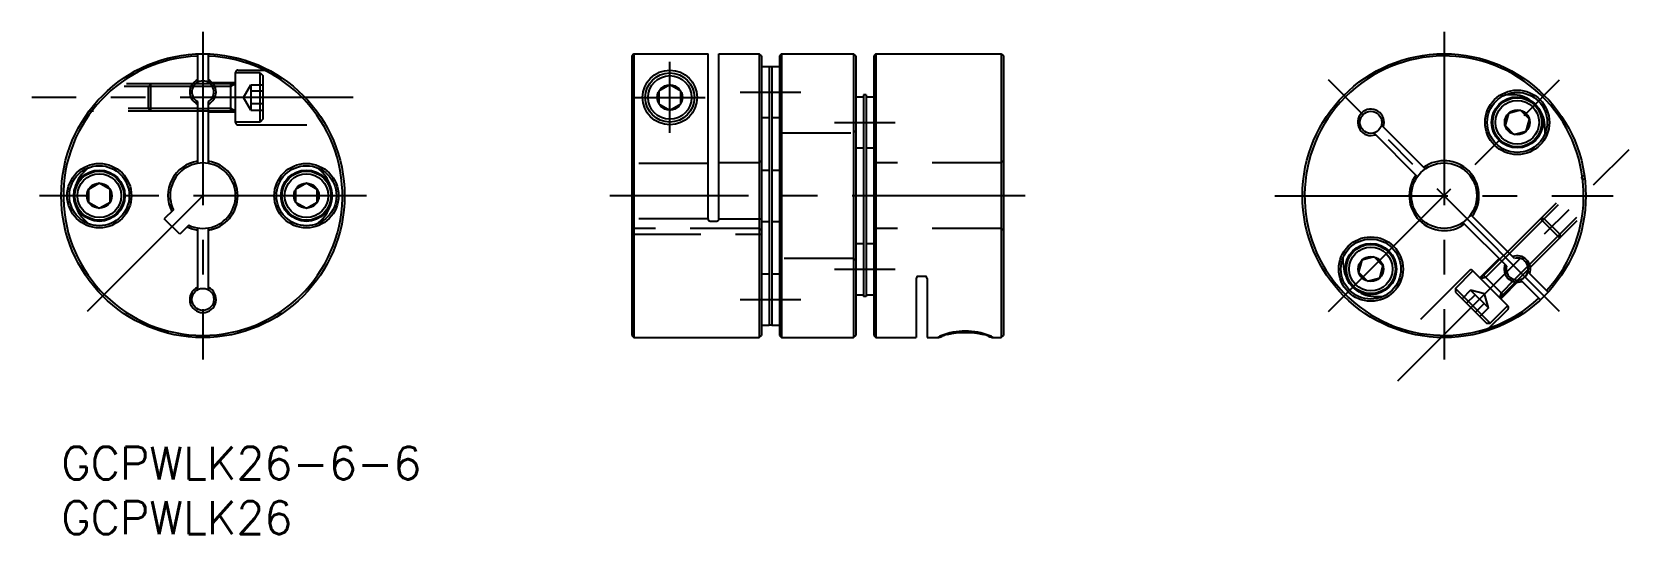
# Model space of a CAD drawing. Extents: x -3 to 144, y -8 to 38.
import ezdxf

# ---------------------------------------------------------------- set-up
doc = ezdxf.new("R2010")
doc.units = 0
doc.header["$LTSCALE"] = 0.5
doc.linetypes.add('CENTER', pattern=[50.8, 31.75, -6.35, 6.35, -6.35])
doc.linetypes.add('DASHED', pattern=[19.05, 12.7, -6.35])
for name, color, linetype in [('MSM_CENTER', 1, 'CENTER'), ('MSM_CONTINUOUS', 7, 'CONTINUOUS'), ('MSM_DASHED', 4, 'DASHED'), ('MSM_NARROW', 5, 'CONTINUOUS'), ('MSM_PART_NUMBER', 7, 'CONTINUOUS')]:
    doc.layers.add(name, color=color, linetype=linetype)
doc.styles.get("Standard").update_dxf_attribs({"font": 'txt.shx', "height": 2, "bigfont": 'bigfont.shx'})

# ---------------------------------------------------------------- blocks, each defined once
blk = doc.blocks.new('*U25')
at = {"layer": 'MSM_PART_NUMBER'}
blk.add_text('GCPWLK26-6-6', height=3, dxfattribs=at).set_placement((0, -3))
blk = doc.blocks.new('*U26')
at = {"layer": 'MSM_PART_NUMBER'}
blk.add_text('GCPWLK26', height=3, dxfattribs=at).set_placement((0, -8))

msp = doc.modelspace()

# ---------------------------------------------------------------- linework, layer by layer
at = {"layer": 'MSM_CENTER'}
for p, q in [((13, 38), (13, 8)), ((126.87, 38), (126.87, 8)), ((55.84, 28.75), (55.84, 35.25)), ((62.28, 32.5), (67.85, 32.5)), ((116.26, 12.39), (137.47, 33.61)), ((137.47, 12.39), (116.26, 33.61)), ((26.78, 32), (-2.68, 32)), ((52.59, 32), (59.09, 32)), ((70.93, 29.72), (76.5, 29.72)), ((122.62, 6.03), (143.84, 27.24)), ((28, 23), (-2, 23)), ((13, 23), (2.39, 12.39)), ((88.44, 23), (50.34, 23)), ((111.34, 23), (142.39, 23)), ((70.93, 16.28), (76.5, 16.28)), ((62.28, 13.5), (67.85, 13.5))]:
    msp.add_line(p, q, dxfattribs=at)
at = {"layer": 'MSM_CONTINUOUS'}
for p, q in [((12.5, 35.99), (12.5, 33.37)), ((13.5, 35.99), (13.5, 33.37)), ((52.54, 35.99), (52.34, 35.79)), ((52.34, 35.79), (52.34, 10.2)), ((52.54, 35.99), (59.34, 35.99)), ((52.54, 35.99), (52.54, 10)), ((59.34, 20.87), (59.34, 35.99)), ((60.34, 36), (64.04, 36)), ((60.34, 20.87), (60.34, 36)), ((64.04, 36), (64.04, 10)), ((64.24, 35.8), (64.04, 36)), ((64.24, 35.8), (64.24, 10.2)), ((66.09, 36), (65.89, 35.8)), ((65.89, 35.8), (65.89, 10.2)), ((66.09, 36), (66.09, 10)), ((66.09, 36), (72.69, 36)), ((72.69, 36), (72.69, 10)), ((72.89, 35.8), (72.69, 36)), ((72.89, 35.8), (72.89, 10.2)), ((74.74, 36), (74.54, 35.8)), ((74.54, 35.8), (74.54, 10.2)), ((74.74, 36), (74.74, 10)), ((74.74, 36), (86.24, 36)), ((86.24, 36), (86.24, 10)), ((86.24, 36), (86.44, 35.8)), ((86.44, 35.8), (86.44, 10.2)), ((64.24, 34.85), (64.94, 34.85)), ((64.94, 34.85), (64.94, 11.15)), ((64.94, 34.84), (65.19, 34.84)), ((65.19, 34.85), (65.19, 11.15)), ((65.19, 34.85), (65.89, 34.85)), ((13.67, 33.25), (12.33, 33.25)), ((55.84, 33.15), (54.84, 32.58)), ((54.84, 32.58), (54.84, 31.42)), ((56.84, 32.58), (55.84, 33.15)), ((56.84, 31.42), (56.84, 32.58)), ((73.59, 32.25), (73.59, 13.75)), ((73.84, 32.25), (73.59, 32.25)), ((73.84, 32.25), (73.84, 13.75)), ((133.12, 32.25), (132.51, 32.25)), ((12.5, 31.63), (12.5, 25.96)), ((13.5, 31.63), (13.5, 25.96)), ((54.84, 31.42), (55.84, 30.85)), ((55.84, 30.85), (56.84, 31.42)), ((72.89, 32.07), (73.59, 32.07)), ((73.84, 32.07), (74.54, 32.07)), ((133.88, 30.83), (132.77, 30.53)), ((134.7, 30.02), (133.88, 30.83)), ((13.5, 30.75), (12.5, 30.75)), ((64.24, 30.15), (64.94, 30.15)), ((65.19, 30.15), (65.89, 30.15)), ((125.13, 25.45), (121.12, 29.45)), ((132.77, 30.53), (132.47, 29.42)), ((132.47, 29.42), (133.28, 28.6)), ((134.4, 28.9), (134.7, 30.02)), ((124.42, 24.74), (120.41, 28.75)), ((133.28, 28.6), (134.4, 28.9)), ((136.12, 29.25), (136.12, 28.65)), ((72.89, 27.37), (73.59, 27.37)), ((73.84, 27.37), (74.54, 27.37)), ((2.47, 25.55), (2.04, 25.12)), ((23.53, 25.55), (23.96, 25.12)), ((64.24, 25.35), (64.94, 25.35)), ((65.19, 25.35), (65.89, 25.35)), ((3.5, 24.15), (2.5, 23.58)), ((2.5, 23.58), (2.5, 22.42)), ((4.5, 23.58), (3.5, 24.15)), ((4.5, 22.42), (4.5, 23.58)), ((22.5, 24.15), (21.5, 23.58)), ((21.5, 23.58), (21.5, 22.42)), ((23.5, 23.58), (22.5, 24.15)), ((23.5, 22.42), (23.5, 23.58)), ((2.5, 22.42), (3.5, 21.85)), ((3.5, 21.85), (4.5, 22.42)), ((21.5, 22.42), (22.5, 21.85)), ((22.5, 21.85), (23.5, 22.42)), ((2.47, 20.45), (2.04, 20.88)), ((10.29, 21.71), (9.46, 20.88)), ((10.88, 19.46), (9.46, 20.88)), ((23.53, 20.45), (23.96, 20.88)), ((59.54, 20.67), (60.14, 20.67)), ((64.24, 20.65), (64.94, 20.65)), ((65.19, 20.65), (65.89, 20.65)), ((132.61, 16.55), (128.6, 20.55)), ((133.32, 17.25), (129.31, 21.26)), ((11.71, 20.29), (10.88, 19.46)), ((12.5, 20.04), (12.5, 14.37)), ((13.5, 20.04), (13.5, 14.37)), ((72.89, 18.63), (73.59, 18.63)), ((73.84, 18.63), (74.54, 18.63)), ((132.7, 17.87), (131.99, 17.17)), ((117.62, 16.75), (117.62, 17.35)), ((119.33, 17.1), (119.03, 15.98)), ((120.45, 17.4), (119.33, 17.1)), ((121.26, 16.58), (120.45, 17.4)), ((120.97, 15.47), (121.26, 16.58)), ((134.59, 16.23), (133.64, 15.28)), ((64.24, 15.85), (64.94, 15.85)), ((65.19, 15.85), (65.89, 15.85)), ((78.44, 15.41), (78.44, 10)), ((79.24, 15.61), (78.64, 15.61)), ((79.44, 15.41), (79.44, 10)), ((119.03, 15.98), (119.85, 15.17)), ((119.85, 15.17), (120.97, 15.47)), ((135.7, 13.46), (133.85, 15.31)), ((136.41, 14.17), (134.55, 16.02)), ((72.89, 13.93), (73.59, 13.93)), ((73.84, 13.75), (73.59, 13.75)), ((73.84, 13.93), (74.54, 13.93)), ((120.62, 13.75), (121.22, 13.75)), ((64.24, 11.15), (64.94, 11.15)), ((64.94, 11.16), (65.19, 11.16)), ((65.19, 11.15), (65.89, 11.15)), ((52.34, 10.2), (52.54, 10)), ((52.54, 10), (64.04, 10)), ((64.04, 10), (64.24, 10.2)), ((65.89, 10.2), (66.09, 10)), ((66.09, 10), (72.69, 10)), ((72.69, 10), (72.89, 10.2)), ((74.54, 10.2), (74.74, 10)), ((74.74, 10), (78.44, 10)), ((79.44, 10), (80.45, 10)), ((85.45, 10), (86.24, 10)), ((86.24, 10), (86.44, 10.2))]:
    msp.add_line(p, q, dxfattribs=at)
for centre, radius in [((13, 23), 13), ((126.87, 23), 13), ((55.84, 32), 2.5), ((55.84, 32), 2.25), ((55.84, 32), 2), ((55.84, 32), 1.15), ((133.58, 29.72), 2.95), ((133.58, 29.72), 2.75), ((133.58, 29.72), 2.35), ((133.58, 29.72), 2.25), ((133.58, 29.72), 2), ((133.58, 29.72), 1.15), ((120.15, 29.72), 1.01), ((3.5, 23), 2.95), ((3.5, 23), 2.75), ((3.5, 23), 2.35), ((3.5, 23), 2.25), ((3.5, 23), 2), ((22.5, 23), 2.95), ((22.5, 23), 2.75), ((22.5, 23), 2.35), ((22.5, 23), 2.25), ((22.5, 23), 2), ((126.87, 23), 3), ((3.5, 23), 1.15), ((22.5, 23), 1.15), ((120.15, 16.28), 2.95), ((120.15, 16.28), 2.75), ((120.15, 16.28), 2.35), ((120.15, 16.28), 2.25), ((120.15, 16.28), 2), ((120.15, 16.28), 1.15), ((13, 13.5), 1.01)]:
    msp.add_circle(centre, radius, dxfattribs=at)
for centre, radius, start, end in [((13, 23), 12.8, 92.2387, 87.7613), ((126.87, 23), 12.8, 317.2387, 312.7613), ((13, 32.5), 1.21, 114.4829, 245.5171), ((13, 32.5), 1.01, 299.7866, 240.2134), ((13, 32.5), 1.21, 294.4829, 65.5171), ((133.12, 29.25), 3, 54.3187, 90), ((120.15, 29.72), 1.21, 339.4829, 290.5171), ((133.12, 29.25), 3, 360, 35.6813), ((4.16, 23), 3, 135, 170.6823), ((13, 23), 3.2, 98.9893, 206.79), ((13, 23), 3, 244.4712, 205.5288), ((13, 23), 3.2, 278.9893, 81.0107), ((21.84, 23), 3, 9.3181, 45), ((126.87, 23), 3.2, 323.9893, 126.0107), ((126.87, 23), 3.2, 143.9893, 306.0107), ((4.16, 23), 3, 189.3177, 225), ((21.84, 23), 3, 315, 350.6819), ((59.54, 20.87), 0.2, 180, 270), ((60.14, 20.87), 0.2, 270, 0), ((13, 23), 3.2, 243.21, 261.0107), ((120.62, 16.75), 3, 180, 215.6818), ((133.58, 16.28), 1.21, 159.4829, 290.5171), ((133.58, 16.28), 1.01, 164.7866, 105.2133), ((133.58, 16.28), 1.21, 339.4829, 110.517), ((78.64, 15.41), 0.2, 90, 180), ((79.24, 15.41), 0.2, 0, 90), ((13, 13.5), 1.21, 114.4829, 65.5171), ((120.62, 16.75), 3, 234.3183, 270), ((82.95, 4.54), 6.05, 68.1259, 111.8741), ((81.72, 7.99), 2.32, 101.0111, 112.6668), ((82.95, 2.47), 7.97, 77.859, 102.141), ((84.19, 7.99), 2.32, 67.3332, 78.9889), ((80.46, 10), 0.0185, 130.2986, 168.3956), ((80.45, 10.03), 0.0304, 258.8795, 269.3458), ((80.44, 10), 0.00274, 218.1954, 258.0557), ((80.44, 10), 0.00312, 184.1867, 207.8701), ((81.08, 9.13), 1.08, 110.4144, 125.4967), ((80.43, 10.27), 0.266, 273.6972, 289.2327), ((78.88, 15.4), 5.63, 286.8941, 287.7411), ((77.69, 17.68), 8.18, 290.8196, 292.5142), ((88.21, 17.68), 8.18, 247.4858, 249.1804), ((84.83, 9.13), 1.08, 54.5033, 69.5856), ((87.02, 15.4), 5.63, 252.2589, 253.1059), ((85.47, 10.27), 0.266, 250.7673, 266.3028), ((85.44, 10), 0.0185, 11.6044, 49.7014), ((85.45, 10.03), 0.0304, 270.6542, 281.1205), ((85.46, 10), 0.00274, 281.9443, 321.8046), ((85.46, 10), 0.00312, 332.1299, 355.8133)]:
    msp.add_arc(centre, radius, start, end, dxfattribs=at)
at = {"layer": 'MSM_DASHED'}
for p, q in [((16, 29.7), (16, 34.3)), ((18.25, 34.25), (16, 34.25)), ((16.2, 34.5), (19.06, 34.5)), ((18.25, 34.25), (18.5, 34)), ((18.25, 29.75), (18.25, 34.25)), ((18.5, 34), (18.5, 30)), ((12.13, 33.01), (4.7, 33.01)), ((12.33, 33.25), (5, 33.25)), ((8, 33.01), (8.24, 33.25)), ((8, 30.99), (8, 33.01)), ((8.24, 30.75), (8.24, 33.25)), ((16, 33.35), (13.54, 33.35)), ((16, 33.25), (13.67, 33.25)), ((15.58, 33.01), (13.87, 33.01)), ((16, 33.25), (15.58, 33.01)), ((15.58, 30.75), (15.58, 33.25)), ((16.73, 32), (17.4, 33.15)), ((17.4, 33.15), (17.4, 30.85)), ((17.4, 33.15), (18.5, 33.15)), ((18.5, 32.58), (17.4, 32.58)), ((12.5, 30.99), (2.75, 30.99)), ((8, 30.99), (8.24, 30.75)), ((15.58, 30.99), (13.5, 30.99)), ((16, 30.75), (15.58, 30.99)), ((17.4, 30.85), (16.73, 32)), ((18.5, 31.42), (17.4, 31.42)), ((17.4, 30.85), (18.5, 30.85)), ((12.5, 30.75), (2.56, 30.75)), ((16, 30.75), (13.5, 30.75)), ((16, 30.65), (13.5, 30.65)), ((18.25, 29.75), (16, 29.75)), ((16.2, 29.5), (24.26, 29.5)), ((18.5, 30), (18.25, 29.75)), ((66.09, 28.75), (65.89, 28.95)), ((66.09, 28.75), (72.69, 28.75)), ((72.69, 28.75), (72.89, 28.95)), ((52.54, 25.96), (52.34, 26.16)), ((59.34, 25.96), (52.54, 25.96)), ((64.04, 26), (60.34, 26)), ((64.04, 26), (64.24, 26.2)), ((74.74, 26), (74.54, 26.2)), ((86.24, 26), (74.74, 26)), ((86.24, 26), (86.44, 26.2)), ((132.7, 17.87), (139.73, 24.9)), ((132.87, 17.7), (139.77, 24.6)), ((59.34, 20.88), (52.34, 20.88)), ((60.34, 20.88), (64.24, 20.88)), ((134.56, 16.54), (139.81, 21.79)), ((134.59, 16.23), (139.77, 21.41)), ((136.05, 20.88), (135.71, 20.88)), ((137.48, 19.12), (135.71, 20.88)), ((137.48, 19.46), (136.05, 20.88)), ((52.54, 20), (52.34, 19.8)), ((52.34, 19.46), (64.24, 19.46)), ((64.04, 20), (52.54, 20)), ((64.04, 20), (64.24, 19.8)), ((74.74, 20), (74.54, 19.8)), ((86.24, 20), (74.74, 20)), ((86.24, 20), (86.44, 19.8)), ((137.48, 19.46), (137.48, 19.12)), ((66.09, 17.25), (65.89, 17.05)), ((72.69, 17.25), (66.09, 17.25)), ((72.69, 17.25), (72.89, 17.05)), ((129.2, 16.14), (123.5, 10.44)), ((132.74, 12.89), (129.48, 16.14)), ((130.15, 15.47), (131.92, 17.24)), ((130.22, 15.4), (131.99, 17.17)), ((130.7, 15.52), (132.16, 16.99)), ((127.93, 14.51), (129.52, 16.11)), ((130.22, 15.4), (130.7, 15.52)), ((132.29, 13.93), (130.52, 15.7)), ((131.99, 13.63), (133.64, 15.28)), ((132.06, 13.56), (133.8, 15.3)), ((132.12, 14.1), (133.33, 15.31)), ((127.93, 14.51), (127.93, 14.16)), ((131.11, 11.33), (127.93, 14.51)), ((127.93, 14.16), (130.76, 11.33)), ((129.3, 14.34), (128.52, 13.56)), ((128.93, 13.16), (129.71, 13.93)), ((129.3, 14.34), (130.94, 12.71)), ((130.59, 14), (129.3, 14.34)), ((130.94, 12.71), (130.59, 14)), ((131.99, 13.63), (132.12, 14.1)), ((129.75, 12.34), (130.53, 13.12)), ((130.94, 12.71), (130.16, 11.93)), ((132.74, 12.61), (130.71, 10.58)), ((131.11, 11.33), (132.7, 12.92)), ((130.76, 11.33), (131.11, 11.33))]:
    msp.add_line(p, q, dxfattribs=at)
for centre, start, end in [((16.2, 34.3), 90, 180), ((16.2, 29.7), 180, 270), ((129.34, 16), 45, 135), ((132.59, 12.75), 315, 45)]:
    msp.add_arc(centre, 0.2, start, end, dxfattribs=at)
at = {"layer": 'MSM_NARROW'}
for p, q in [((13.87, 33.01), (12.13, 33.01)), ((12.5, 30.99), (13.5, 30.99)), ((132.87, 17.7), (132.16, 16.99)), ((134.56, 16.54), (133.33, 15.31))]:
    msp.add_line(p, q, dxfattribs=at)

# ---------------------------------------------------------------- block references
at = {"layer": 'MSM_CONTINUOUS'}
for name in ['*U25', '*U26']:
    msp.add_blockref(name, (0, 0), dxfattribs=at)

doc.saveas('drawing.dxf')
